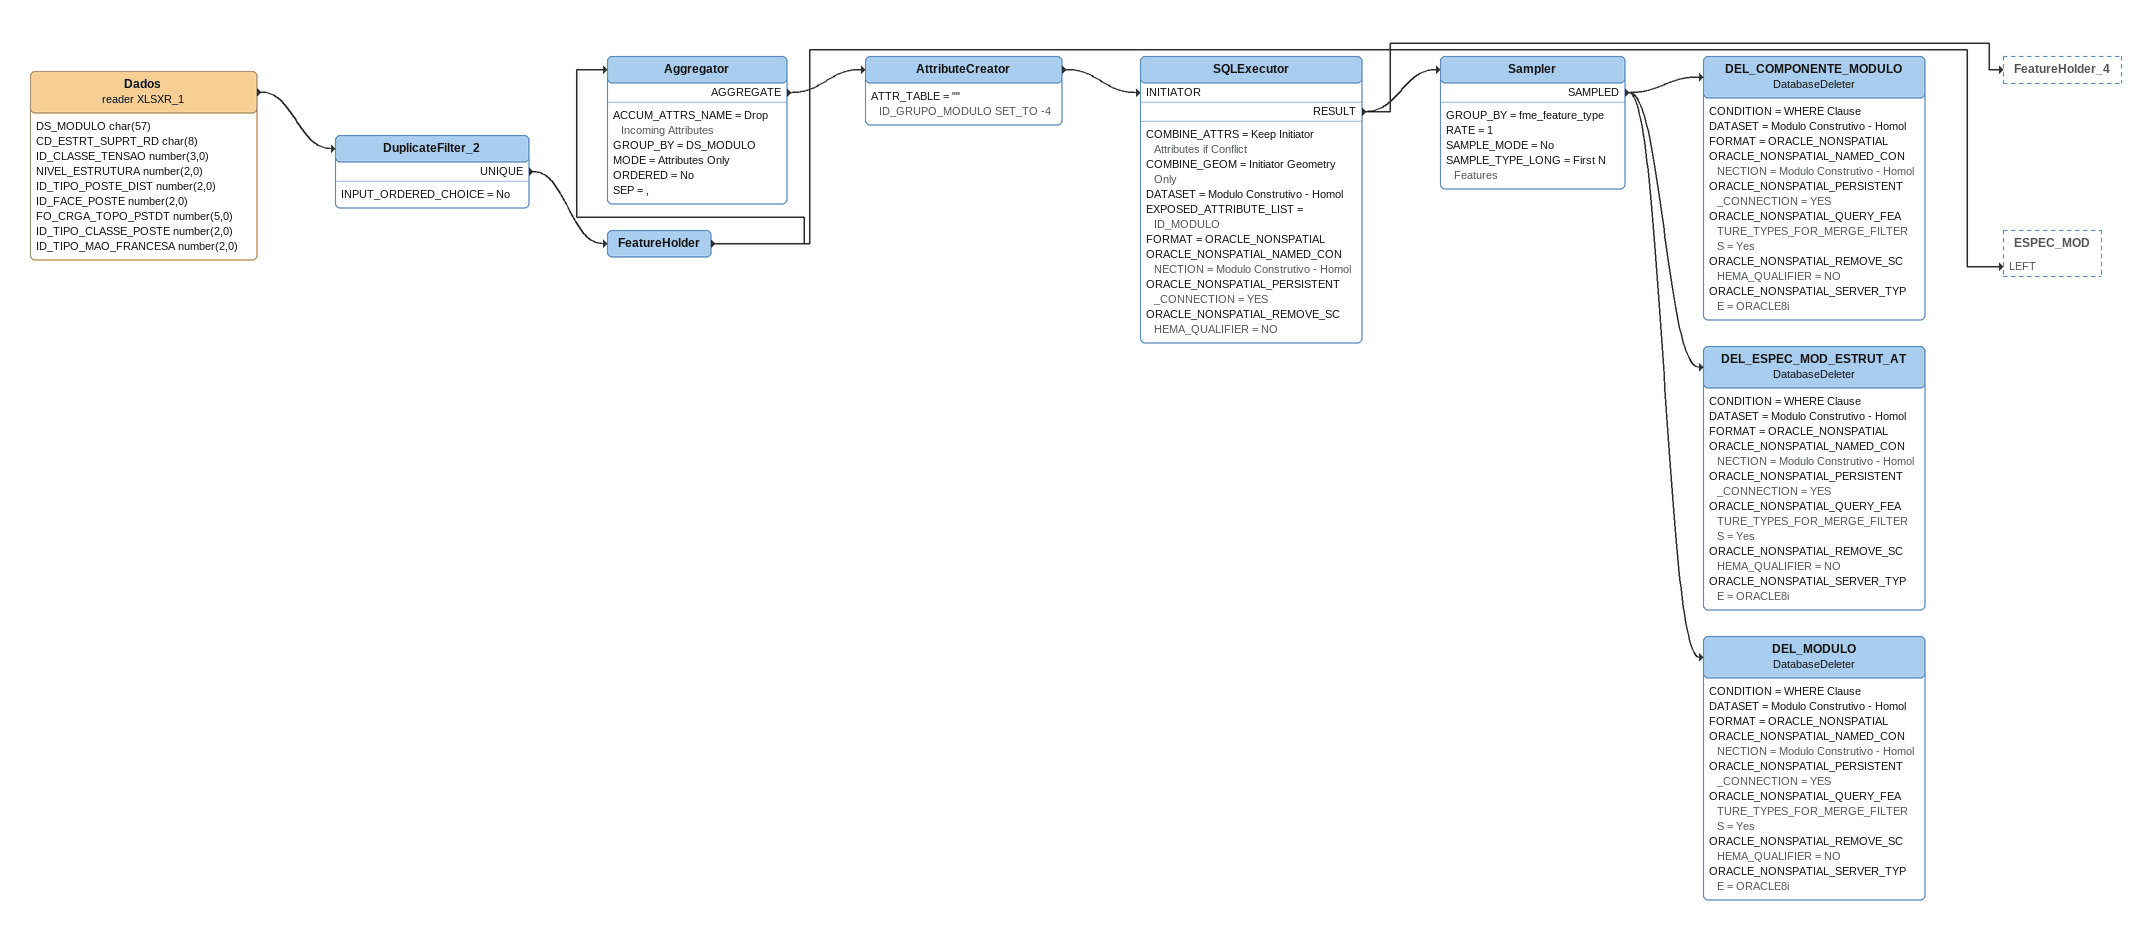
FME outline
Dados (reader XLSXR_1)
    attributes: DS_MODULO char(57), CD_ESTRT_SUPRT_RD char(8), ID_CLASSE_TENSAO number(3,0), NIVEL_ESTRUTURA number(2,0), ID_TIPO_POSTE_DIST number(2,0), ID_FACE_POSTE number(2,0), FO_CRGA_TOPO_PSTDT number(5,0), ID_TIPO_CLASSE_POSTE number(2,0), ID_TIPO_MAO_FRANCESA number(2,0)
    -> DuplicateFilter_2
DuplicateFilter_2
    INPUT_ORDERED_CHOICE = No
    UNIQUE -> FeatureHolder
FeatureHolder
    -> Aggregator
    -> ESPEC_MOD [LEFT]
Aggregator
    ACCUM_ATTRS_NAME = Drop Incoming Attributes
    GROUP_BY = DS_MODULO
    MODE = Attributes Only
    ORDERED = No
    SEP = ,
    AGGREGATE -> AttributeCreator
AttributeCreator
    ATTR_TABLE = "" ID_GRUPO_MODULO SET_TO -4
    -> SQLExecutor [INITIATOR]
SQLExecutor
    COMBINE_ATTRS = Keep Initiator Attributes if Conflict
    COMBINE_GEOM = Initiator Geometry Only
    DATASET = Modulo Construtivo - Homol
    EXPOSED_ATTRIBUTE_LIST = ID_MODULO
    FORMAT = ORACLE_NONSPATIAL
    ORACLE_NONSPATIAL_NAMED_CONNECTION = Modulo Construtivo - Homol
    ORACLE_NONSPATIAL_PERSISTENT_CONNECTION = YES
    ORACLE_NONSPATIAL_REMOVE_SCHEMA_QUALIFIER = NO
    RESULT -> Sampler
    RESULT -> FeatureHolder_4
Sampler
    GROUP_BY = fme_feature_type
    RATE = 1
    SAMPLE_MODE = No
    SAMPLE_TYPE_LONG = First N Features
    SAMPLED -> DEL_COMPONENTE_MODULO
    SAMPLED -> DEL_ESPEC_MOD_ESTRUT_AT
    SAMPLED -> DEL_MODULO
DEL_COMPONENTE_MODULO: DatabaseDeleter
    CONDITION = WHERE Clause
    DATASET = Modulo Construtivo - Homol
    FORMAT = ORACLE_NONSPATIAL
    ORACLE_NONSPATIAL_NAMED_CONNECTION = Modulo Construtivo - Homol
    ORACLE_NONSPATIAL_PERSISTENT_CONNECTION = YES
    ORACLE_NONSPATIAL_QUERY_FEATURE_TYPES_FOR_MERGE_FILTERS = Yes
    ORACLE_NONSPATIAL_REMOVE_SCHEMA_QUALIFIER = NO
    ORACLE_NONSPATIAL_SERVER_TYPE = ORACLE8i
DEL_ESPEC_MOD_ESTRUT_AT: DatabaseDeleter
    CONDITION = WHERE Clause
    DATASET = Modulo Construtivo - Homol
    FORMAT = ORACLE_NONSPATIAL
    ORACLE_NONSPATIAL_NAMED_CONNECTION = Modulo Construtivo - Homol
    ORACLE_NONSPATIAL_PERSISTENT_CONNECTION = YES
    ORACLE_NONSPATIAL_QUERY_FEATURE_TYPES_FOR_MERGE_FILTERS = Yes
    ORACLE_NONSPATIAL_REMOVE_SCHEMA_QUALIFIER = NO
    ORACLE_NONSPATIAL_SERVER_TYPE = ORACLE8i
DEL_MODULO: DatabaseDeleter
    CONDITION = WHERE Clause
    DATASET = Modulo Construtivo - Homol
    FORMAT = ORACLE_NONSPATIAL
    ORACLE_NONSPATIAL_NAMED_CONNECTION = Modulo Construtivo - Homol
    ORACLE_NONSPATIAL_PERSISTENT_CONNECTION = YES
    ORACLE_NONSPATIAL_QUERY_FEATURE_TYPES_FOR_MERGE_FILTERS = Yes
    ORACLE_NONSPATIAL_REMOVE_SCHEMA_QUALIFIER = NO
    ORACLE_NONSPATIAL_SERVER_TYPE = ORACLE8i
